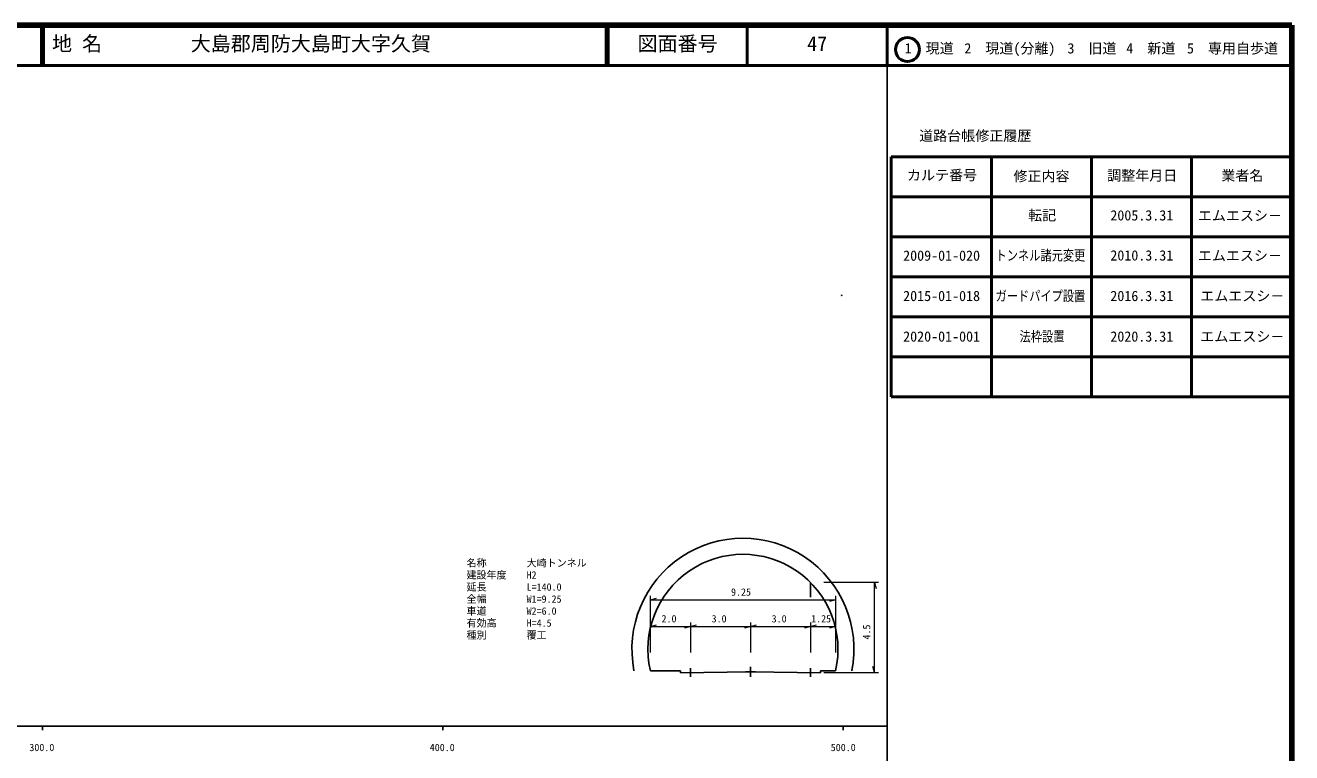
# Model space of a CAD drawing. Units: millimetres on the paper, with parts at other scales. Extents: x 40 to 680, y 20 to 380.
# Drawn here: x 363.7 to 680, y 198.4 to 380 of the extents above; entities that cross this region are included whole.
import ezdxf
from ezdxf.enums import TextEntityAlignment as Align

# ---------------------------------------------------------------- set-up
doc = ezdxf.new("R2010")
doc.units = ezdxf.units.MM
for name, color, linetype, lineweight in [('M-BGD', 7, 'Continuous', 25), ('M-OTRS', 6, 'Continuous', 25), ('M-STR-HTXT', 7, 'Continuous', 13), ('M-TTL', 2, 'Continuous', 140), ('M-TTL-BAND', 7, 'Continuous', 25), ('M-TTL-FRAM', 2, 'Continuous', 50), ('M-TTL-LINE', 7, 'Continuous', 50)]:
    doc.layers.add(name, color=color, linetype=linetype, lineweight=lineweight)
doc.layers.add('M-TTL-TXT', color=7, linetype='Continuous')
doc.styles.add('ＭＳ ゴシック', font='')
doc.styles.get('ＭＳ ゴシック').set_extended_font_data('MS Gothic')

msp = doc.modelspace()

# ---------------------------------------------------------------- linework, layer by layer
at = {"layer": 'M-BGD'}
for p, q in [((559.823, 240.847), (559.823, 237.188)), ((519.823, 218.81), (527.323, 218.81)), ((527.323, 218.81), (527.323, 218.31)), ((527.323, 218.31), (544.823, 218.572)), ((529.823, 217.327), (529.823, 219.454)), ((543.573, 218.572), (546.073, 218.572)), ((543.573, 218.572), (546.073, 218.572)), ((544.823, 219.822), (544.823, 217.322)), ((544.823, 219.822), (544.823, 217.322)), ((544.823, 217.327), (544.823, 219.455)), ((544.823, 218.572), (562.323, 218.31)), ((559.823, 217.327), (559.823, 219.454)), ((562.323, 218.31), (562.323, 218.81)), ((562.323, 218.81), (566.073, 218.81))]:
    msp.add_line(p, q, dxfattribs=at)
for radius, start, end in [(27.735, 348.88522, 191.11478), (23.735, 346.98172, 193.01828)]:
    msp.add_arc((542.948, 224.156), radius, start, end, dxfattribs=at)
at = {"layer": 'M-OTRS'}
for radius in [0.0313, 0.025, 0.0188, 0.0125, 0.0063]:
    msp.add_circle((567.623, 312.585), radius, dxfattribs=at)
at = {"layer": 'M-STR-HTXT'}
for p, q in [((576.803, 240.847), (563.108, 240.847)), ((575.803, 218.347), (575.803, 240.847)), ((575.803, 240.847), (576.223, 239.347)), ((519.823, 230.838), (519.823, 237.506)), ((566.073, 237.506), (566.073, 230.838)), ((519.823, 236.506), (521.323, 236.926)), ((519.823, 236.506), (566.073, 236.506)), ((566.073, 236.506), (564.573, 236.086)), ((519.823, 223.333), (519.823, 230.838)), ((519.823, 229.838), (521.323, 230.258)), ((519.823, 229.838), (529.823, 229.838)), ((529.823, 229.838), (528.323, 229.418)), ((529.823, 230.838), (529.823, 223.333)), ((529.823, 229.838), (531.323, 230.258)), ((529.823, 229.838), (544.823, 229.838)), ((544.823, 229.838), (543.323, 229.418)), ((544.823, 230.838), (544.823, 223.333)), ((544.823, 229.838), (546.323, 230.258)), ((544.823, 229.838), (559.823, 229.838)), ((559.823, 229.838), (558.323, 229.418)), ((559.823, 230.838), (559.823, 223.333)), ((559.823, 229.838), (561.323, 230.258)), ((559.823, 229.838), (566.073, 229.838)), ((566.073, 229.838), (564.573, 229.418)), ((566.073, 230.838), (566.073, 223.333)), ((566.073, 230.838), (566.073, 223.333)), ((563.108, 218.347), (576.803, 218.347)), ((575.803, 218.347), (575.383, 219.847))]:
    msp.add_line(p, q, dxfattribs=at)
at = {"layer": 'M-TTL'}
for p, q in [((680, 380), (40, 380)), ((680, 20), (680, 380))]:
    msp.add_line(p, q, dxfattribs=at)
at = {"layer": 'M-TTL-BAND'}
for p, q in [((579, 20), (579, 370)), ((40, 205), (579, 205)), ((368, 205), (368, 204)), ((468, 205), (468, 204)), ((568, 205), (568, 204))]:
    msp.add_line(p, q, dxfattribs=at)
at = {"layer": 'M-TTL-FRAM'}
for p, q in [((580, 347.197), (580, 287.197)), ((580, 347.197), (680, 347.197)), ((580, 287.197), (680, 287.197))]:
    msp.add_line(p, q, dxfattribs=at)
at = {"layer": 'M-TTL-LINE'}
for p, q in [((367.75, 380), (367.75, 370)), ((368.25, 380), (368.25, 370)), ((508.747, 380), (508.747, 370)), ((509.247, 380), (509.247, 370)), ((543.996, 380), (543.996, 370)), ((579, 380), (579, 370)), ((40, 370), (680, 370)), ((605, 347.197), (605, 287.197)), ((630, 347.197), (630, 287.197)), ((655, 347.197), (655, 287.197)), ((580, 337.197), (680, 337.197)), ((580, 327.197), (680, 327.197)), ((580, 317.197), (680, 317.197)), ((580, 307.197), (680, 307.197)), ((580, 297.197), (680, 297.197))]:
    msp.add_line(p, q, dxfattribs=at)
msp.add_circle((584.031, 373.958), 3, dxfattribs=at)

# ---------------------------------------------------------------- texts
at = {"layer": 'M-STR-HTXT', "style": 'ＭＳ ゴシック'}
for s, p in [('名称\u3000\u3000\u3000\u3000大崎トンネル', (473.911, 244.269)), ('建設年度\u3000\u3000H2', (473.911, 241.269)), ('延長\u3000\u3000\u3000\u3000L=140.0', (473.911, 238.269)), ('全幅\u3000\u3000\u3000\u3000W1=9.25', (473.911, 235.269)), ('9.25', (539.973, 237.006)), ('車道\u3000\u3000\u3000\u3000W2=6.0', (473.911, 232.269)), ('有効高\u3000\u3000\u3000H=4.5', (473.911, 229.269)), ('2.0', (522.615, 230.338)), ('3.0', (535.115, 230.338)), ('3.0', (550.115, 230.338)), ('1.25', (559.973, 230.338)), ('種別\u3000\u3000\u3000\u3000覆工', (473.911, 226.269))]:
    msp.add_text(s, height=1.833, dxfattribs=at).set_placement(p, align=Align.BOTTOM_LEFT)
msp.add_text('4.5', height=1.833, rotation=90, dxfattribs=at).set_placement((575.303, 226.622), align=Align.BOTTOM_LEFT)
at = {"layer": 'M-TTL-BAND', "style": 'ＭＳ ゴシック'}
for s, p in [('300.0', (364.719, 198.195)), ('400.0', (464.719, 198.195)), ('500.0', (564.875, 198.195))]:
    msp.add_text(s, height=1.833, dxfattribs=at).set_placement(p, align=Align.BOTTOM_LEFT)
at = {"layer": 'M-TTL-TXT', "style": 'ＭＳ ゴシック'}
for s, height, p in [('地 名', 3.666, (370.38, 372.5)), ('大島郡周防大島町大字久賀', 3.666, (405.024, 372.5)), ('図面番号', 3.666, (516.621, 372.5)), ('47', 3.666, (558.996, 372.5)), ('1\u3000現道', 2.566, (583.323, 372.208)), ('2\u3000現道(分離)', 2.566, (598.244, 372.208)), ('3\u3000旧道', 2.566, (623.996, 372.208)), ('4\u3000新道', 2.566, (638.699, 372.208)), ('5\u3000専用自歩道', 2.566, (653.853, 372.208)), ('道路台帳修正履歴', 2.566, (586.968, 350.363)), ('カルテ番号', 2.566, (583.925, 340.527)), ('修正内容', 2.566, (610.509, 340.273)), ('調整年月日', 2.566, (633.925, 340.447)), ('業者名', 2.566, (662.425, 340.447)), ('転記', 2.566, (614.175, 330.495)), ('2005.3.31', 2.566, (634.712, 330.495)), ('エムエスシ－', 2.566, (656.577, 330.439)), ('2009-01-020', 2.566, (582.962, 320.439)), ('2010.3.31', 2.566, (634.712, 320.495)), ('エムエスシ－', 2.566, (656.577, 320.439)), ('2015-01-018', 2.566, (582.962, 310.371)), ('2016.3.31', 2.566, (634.712, 310.371)), ('エムエスシ－', 2.566, (657.175, 310.371)), ('エムエスシ－', 2.566, (657.175, 300.241)), ('2020-01-001', 2.566, (582.962, 300.241)), ('2020.3.31', 2.566, (634.712, 300.241))]:
    msp.add_text(s, height=height, dxfattribs=at).set_placement(p, align=Align.BOTTOM_LEFT)
at = {"layer": 'M-TTL-TXT', "style": 'ＭＳ ゴシック', "width": 0.8}
for s, p in [('トンネル諸元変更', (606.045, 320.495)), ('ガードパイプ設置', (606.045, 310.371)), ('法枠設置', (612.04, 300.241))]:
    msp.add_text(s, height=2.566, dxfattribs=at).set_placement(p, align=Align.BOTTOM_LEFT)

doc.saveas('drawing.dxf')
